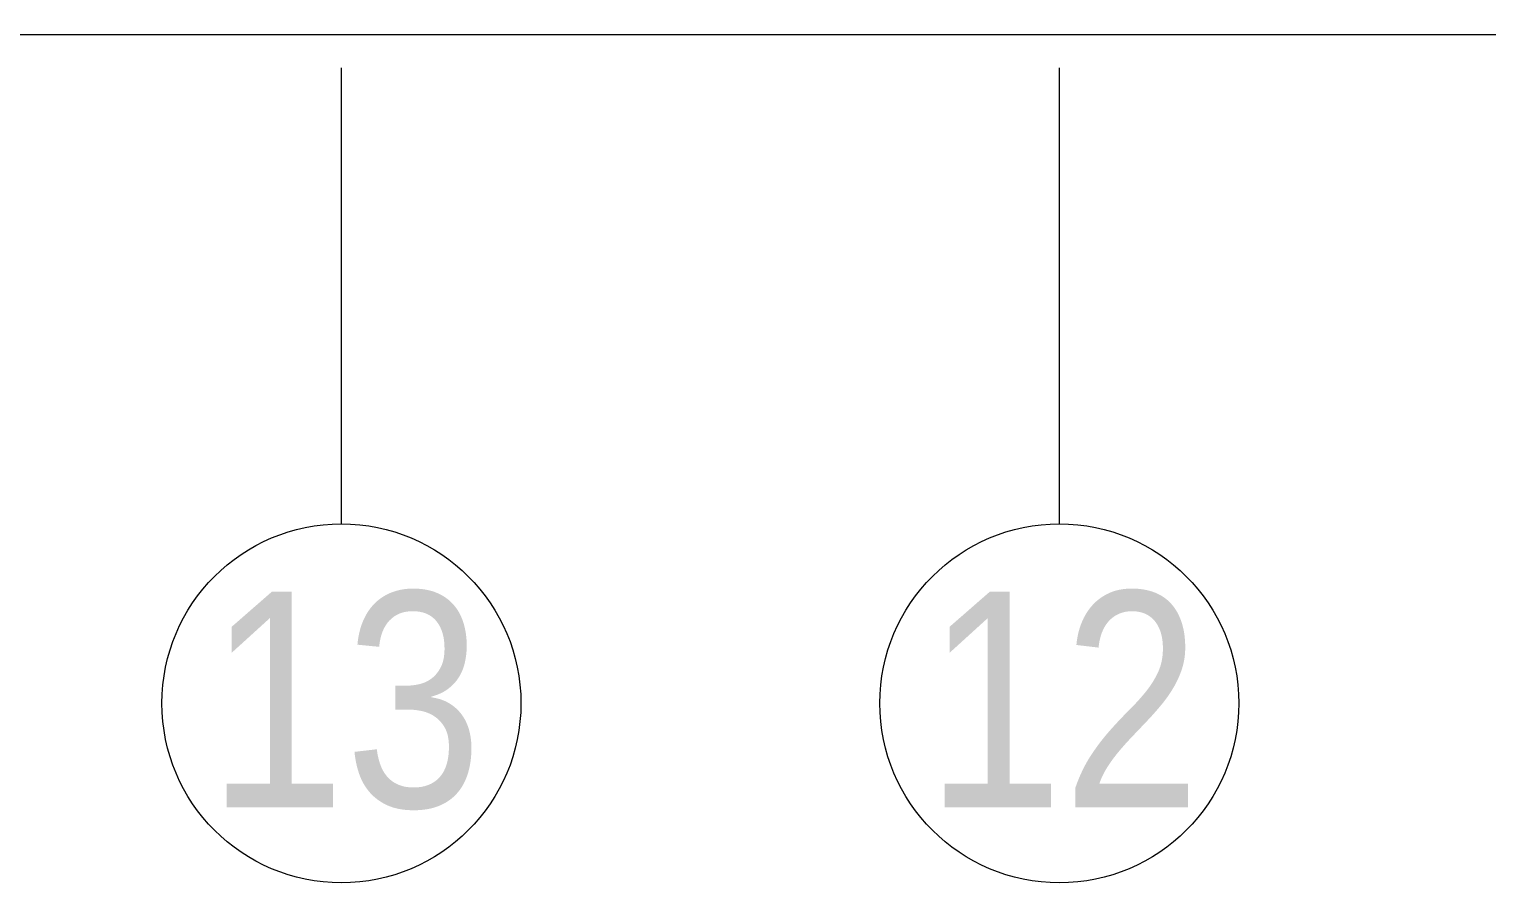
# Model space of a CAD drawing. Header units: metres. Extents: x -201 to 705, y -63 to 42.
# Drawn here: x 315.07 to 335.38, y -33.96 to -22.08 of the extents above; entities that cross this region are included whole.
import ezdxf

# ---------------------------------------------------------------- set-up
doc = ezdxf.new("R2010")
doc.units = ezdxf.units.M
doc.linetypes.add('Grid Line', pattern=[11.1125, 6.35, -1.5875, 1.5875, -1.5875])
for name, color, linetype, lineweight in [('A-----NPP', 7, 'Continuous', 9), ('A_GRID', 7, 'Continuous', 9), ('A_GRID_BALOON', 7, 'Continuous', 9)]:
    doc.layers.add(name, color=color, linetype=linetype, lineweight=lineweight)
doc.styles.add('Arial Narrow_1', font='ARIALN.TTF', dxfattribs={"height": 3})

# ---------------------------------------------------------------- blocks, each defined once
blk = doc.blocks.new('IC-TKN-M7-S22-000-10-A1-32-K-T-6C-200_rvt-2-_7_76 _10_76_ BİLET HOLÜ _FFL__ANAHTAR PLAN')
at = {"layer": 'A-----NPP'}
blk.add_line((-125.751, -22.15), (-83.452, -22.15), dxfattribs=at)
blk = doc.blocks.new('Grid - Aks Sembolü-236857-_7_76 _10_76_ BİLET HOLÜ _FFL__ANAHTAR PLAN')
at = {"layer": 'A_GRID_BALOON', "color": 253, "true_color": 0xaaaaaa}
blk.add_circle((0, 0), 0.005, dxfattribs=at)

msp = doc.modelspace()

# ---------------------------------------------------------------- linework, layer by layer
at = {"layer": 'A_GRID', "color": 253, "linetype": 'Grid Line', "true_color": 0xaaaaaa}
for p, q in [((319.424, -28.963), (319.424, 13.652)), ((329.424, -28.963), (329.424, 13.652))]:
    msp.add_line(p, q, dxfattribs=at)

# ---------------------------------------------------------------- block references
at = {"lineweight": 5}
msp.add_blockref('IC-TKN-M7-S22-000-10-A1-32-K-T-6C-200_rvt-2-_7_76 _10_76_ BİLET HOLÜ _FFL__ANAHTAR PLAN', (434.424, 0), dxfattribs=at)
at = {"layer": 'A_GRID_BALOON', "color": 253, "true_color": 0xaaaaaa, "xscale": 499.9999999999995, "yscale": 499.9999999999995, "zscale": 499.9999999999995}
for p in [(319.424, -31.463), (329.424, -31.463)]:
    msp.add_blockref('Grid - Aks Sembolü-236857-_7_76 _10_76_ BİLET HOLÜ _FFL__ANAHTAR PLAN', p, dxfattribs=at)

# ---------------------------------------------------------------- texts
at = {"layer": 'A_GRID_BALOON', "color": 253, "true_color": 0xaaaaaa, "char_height": 3, "width": 4.64979, "attachment_point": 1, "style": 'Arial Narrow_1'}
for s, insert in [('13', (317.564, -29.91)), ('12', (327.564, -29.91))]:
    msp.add_mtext(s, dxfattribs=dict(at, insert=insert))

doc.saveas('drawing.dxf')
